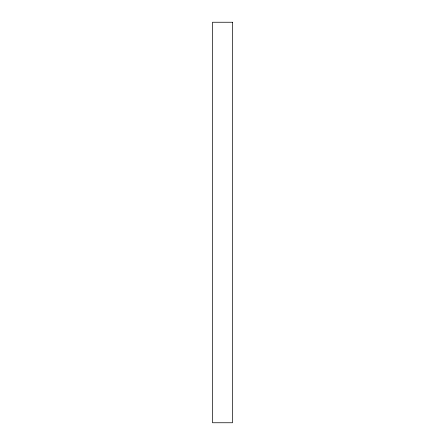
<?xml version="1.0" encoding="UTF-8"?>
<svg xmlns="http://www.w3.org/2000/svg" width="445" height="445" viewBox="0 0 445 445"><rect width="100%" height="100%" fill="white"/><g stroke="black" fill="none" stroke-linecap="round" stroke-linejoin="round"><path stroke-width="0.67" d="M232.513 22.25L212.488 22.25L212.488 422.75L232.513 422.75L232.513 22.25"/></g></svg>
